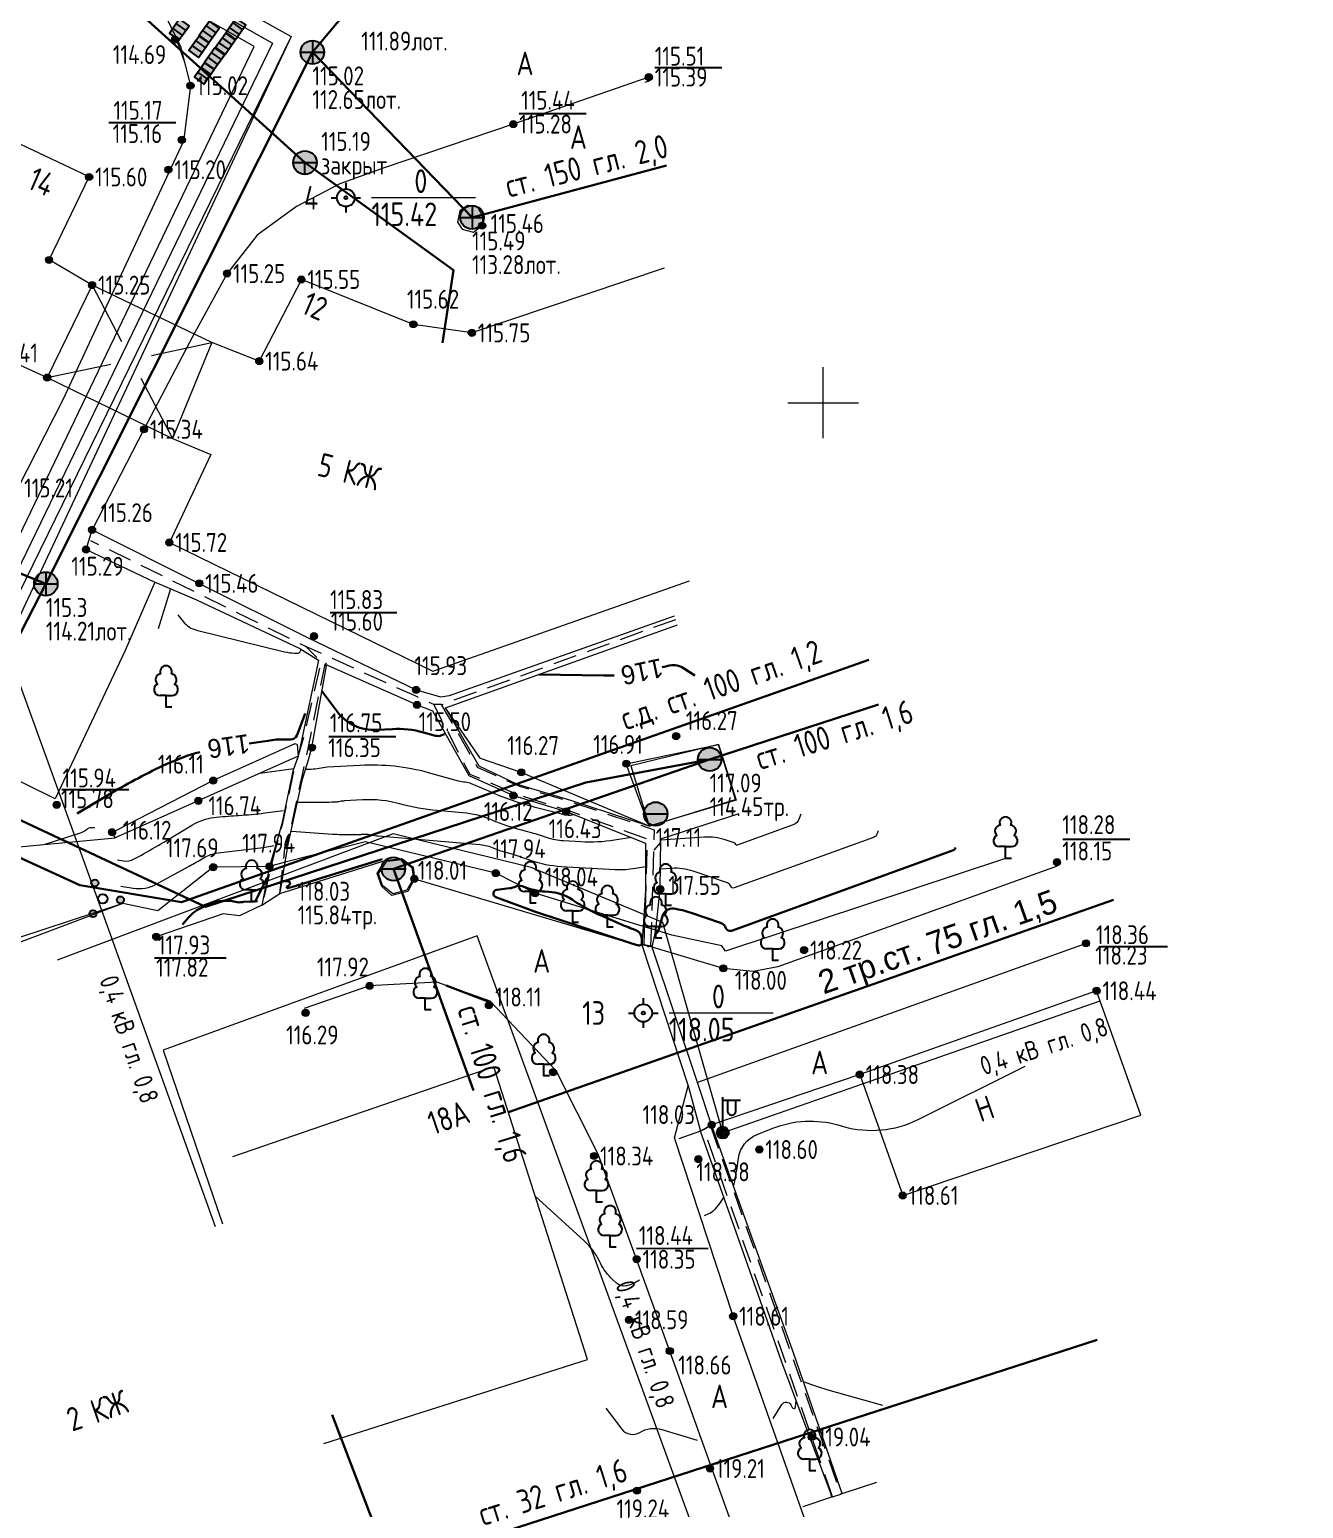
# Model space of a CAD drawing. Header units: metres. Extents: x 22515 to 24102, y 22346 to 22852.
# Drawn here: x 23916.4 to 23970.3, y 22503.2 to 22565.8 of the extents above; entities that cross this region are included whole.
import ezdxf

# ---------------------------------------------------------------- set-up
doc = ezdxf.new("R2010")
doc.units = ezdxf.units.M
for name, pattern in [('g5_01_5x1_5', [3, 1.5, -1.5]), ('g5_01x1', [2, 1, -1]), ('g5_02x1', [3, 2, -1]), ('g5_05x2', [7, 5, -2]), ('g5_366', [1.7, 0.2, -1.5])]:
    doc.linetypes.add(name, pattern=pattern)
for name, color, linetype in [('01_Геодезические пункты', 7, 'Continuous'), ('02_Сетка', 7, 'Continuous'), ('03_Здания и строения', 7, 'Continuous'), ('06_Инженерно-технические сооружения', 7, 'Continuous'), ('07_Объекты электропередачи', 7, 'Continuous'), ('10_Границы покрытий и угодий', 7, 'Continuous'), ('11_Гидрография', 7, 'Continuous'), ('12_Рельеф', 7, 'Continuous'), ('13_Растительность', 7, 'Continuous'), ('14_Ограждения', 7, 'Continuous'), ('19_Горизонтали', 7, 'Continuous'), ('30_Канализация', 7, 'Continuous'), ('31_Водопровод', 7, 'Continuous'), ('32_Теплосеть', 7, 'Continuous'), ('33_Газопровод', 7, 'Continuous'), ('37_Кабель низкого напряжения', 7, 'Continuous'), ('38_Кабели высокого напряжения', 7, 'Continuous'), ('44_Крышки колодцев', 7, 'Continuous'), ('45_Номера колодцев', 7, 'Continuous'), ('61_Отметки высоты поверхности', 7, 'Continuous')]:
    doc.layers.add(name, color=color, linetype=linetype)
doc.styles.add('LIKE11', font='bm431.shx')
doc.styles.add('LIKE32', font='peteri.shx')
doc.styles.add('LIKE36', font='pragmai.shx')
doc.styles.add('Line_GUGK', font='', dxfattribs={"height": 1})
doc.styles.get("Standard").update_dxf_attribs({"font": 'GOST2304A.ttf', "height": 2})
doc.styles.get('Line_GUGK').set_extended_font_data('Bm431', italic=True)
doc.linetypes.add('g5_084b', pattern='A,0.001,[18,GUGK_2005.shx,S=10,R=180.000005,X=0,Y=0],1,[18,GUGK_2005.shx,S=30,R=180.000005,X=0,Y=0],1', length=2.001)
doc.linetypes.add('g5_119_1', pattern='A,8,-2,[31,GUGK_2005.shx,S=0.2,R=0,X=0,Y=0],0.7,[31,GUGK_2005.shx,S=0.16,R=0,X=0,Y=0],6.6,[31,GUGK_2005.shx,S=0.16,R=180.000005,X=0,Y=0],0.7,[31,GUGK_2005.shx,S=0.2,R=180.000005,X=0,Y=0],-2', length=20)
doc.linetypes.add('g5_119_3', pattern='A,8,-2,[31,GUGK_2005.shx,S=0.2,R=0,X=0,Y=0],8,[31,GUGK_2005.shx,S=0.2,R=180.000005,X=0,Y=0],-2', length=20)
doc.linetypes.add('g5_122_g', pattern='A,2,-2,3,-0.6,["Г",Line_GUGK,S=2,R=0,X=0,Y=-1],-2.8,3,-2,8,-2,8,-2,6', length=41.4)
doc.linetypes.add('g5_122_k', pattern='A,2,-2,3,-0.6,["К",Line_GUGK,S=2,R=0,X=0,Y=-1],-3,3,-2,8,-2,8,-2,6', length=41.6)
doc.linetypes.add('g5_122_t', pattern='A,2,-2,3,-0.6,["Т",Line_GUGK,S=2,R=0,X=0,Y=-1],-2.8,3,-2,8,-2,8,-2,6', length=41.4)
doc.linetypes.add('g5_122_v', pattern='A,2,-2,3,-0.6,["В",Line_GUGK,S=2,R=0,X=0,Y=-1],-2.8,3,-2,8,-2,8,-2,6', length=41.4)
doc.linetypes.add('g5_280_1', pattern='A,0.001,[21,GUGK_2005.shx,S=2,R=180.000005,X=0,Y=0],4', length=4.001)
doc.linetypes.add('g5_474_1a', pattern='A,2,-0.5,[28,GUGK_2005.shx,S=2,R=0,X=0,Y=0],-0.5,2', length=5)

# ---------------------------------------------------------------- blocks, each defined once
blk = doc.blocks.new('g5_395_1')
h = blk.add_hatch(color=0)
h.paths.add_polyline_path([(0.3, 1.5, 1), (-0.3, 1.5, 1)])
h.paths.add_polyline_path([(-1.6, -0.75, 1), (-1, -0.75, 1)])
h.paths.add_polyline_path([(1.6, -0.75, 1), (1, -0.75, 1)])
at = {"color": 0}
for centre, radius in [((0, 1.5), 0.3), ((0, 0), 0.4), ((-1.3, -0.75), 0.3), ((1.3, -0.75), 0.3)]:
    blk.add_circle(centre, radius, dxfattribs=at)
blk = doc.blocks.new('g5_117kb')
h = blk.add_hatch(color=255)
h.paths.add_polyline_path([(0.07, 0.07), (0.92, 0.07, 0.367426), (0.07, 0.92)])
h.paths.add_polyline_path([(-0.08, 0.92, 0.367426), (-0.92, 0.07), (-0.08, 0.07)])
h.paths.add_polyline_path([(-0.08, -0.08), (-0.92, -0.08, 0.367426), (-0.08, -0.92)])
h.paths.add_polyline_path([(0.07, -0.92, 0.367426), (0.92, -0.08), (0.07, -0.08)])
at = {"color": 0, "flags": 128}
for points in [[(-1, 0), (1, 0)], [(0, 1), (0, -1)]]:
    blk.add_lwpolyline(points, dxfattribs=at)
at = {"color": 0}
blk.add_circle((0, 0), 1, dxfattribs=at)
at = {"style": 'LIKE11', "flags": 8}
for tag, p in [('Номер', (0, 1.7)), ('Отметка кольца люка', (0, -2.8)), ('Отметка земли (возле него)', (0, -4.8)), ('Верх прокладки', (0, -6.8)), ('Низ прокладки', (0, -8.8))]:
    blk.add_attdef(tag, p, '', height=1.6, dxfattribs=at)
blk = doc.blocks.new('g5_388_1')
at = {"color": 0, "flags": 128}
blk.add_lwpolyline([(0, 0.99), (0.51, 0.99, 0.798042), (0.73, 1.95, 0.636328), (0.46, 2.81, 0.533064), (0, 3.5, 0.533064), (-0.46, 2.81, 0.636328), (-0.73, 1.95, 0.798042), (-0.51, 0.99)], format="xyb", dxfattribs=at)
for points in [[(0, 0.99), (-0.51, 0.99)], [(0.5, 0), (0, 0), (0, 0.99)]]:
    blk.add_lwpolyline(points, dxfattribs=at)
at = {"style": 'LIKE11', "flags": 8}
for tag, p in [('Описание', (-14.19, 0.84)), ('Метрические данные', (1.49, 0.46))]:
    blk.add_attdef(tag, p, '', height=2, dxfattribs=at)
blk = doc.blocks.new('g5_117v')
h = blk.add_hatch(color=255)
h.paths.add_polyline_path([(-0.92, 0.07), (0.92, 0.07, 0.921954)])
h.paths.add_polyline_path([(0.92, -0.07), (-0.92, -0.07, 0.921954)])
at = {"color": 0}
blk.add_line((-1, 0), (1, 0), dxfattribs=at)
blk.add_circle((0, 0), 1, dxfattribs=at)
at = {"style": 'LIKE11', "flags": 8}
for tag, p in [('Номер', (0, 1.7)), ('Отметка кольца люка', (0, -2.8)), ('Отметка земли (возле него)', (0, -4.8)), ('Верх прокладки', (0, -6.8)), ('Низ прокладки', (0, -8.8))]:
    blk.add_attdef(tag, p, '', height=1.6, dxfattribs=at)
blk = doc.blocks.new('g5_117t')
h = blk.add_hatch(color=255)
h.paths.add_polyline_path([(-0.08, -0.08), (-0.92, -0.08, 0.367426), (-0.08, -0.92)])
h.paths.add_polyline_path([(0.07, -0.92, 0.367426), (0.92, -0.08), (0.07, -0.08)])
h.paths.add_polyline_path([(0.92, 0.07, 0.921954), (-0.92, 0.07)])
at = {"color": 0, "flags": 128}
for points in [[(-1, 0), (1, 0)], [(0, -1), (0, 0)]]:
    blk.add_lwpolyline(points, dxfattribs=at)
at = {"color": 0}
blk.add_circle((0, 0), 1, dxfattribs=at)
at = {"style": 'LIKE11', "flags": 8}
for tag, p in [('Номер', (0, 1.7)), ('Отметка кольца люка', (0, -2.8)), ('Отметка земли (возле него)', (0, -4.8)), ('Верх прокладки', (0, -6.8)), ('Низ прокладки', (0, -8.8))]:
    blk.add_attdef(tag, p, '', height=1.6, dxfattribs=at)
blk = doc.blocks.new('g5_110_1c')
h = blk.add_hatch(color=255)
edge = h.paths.add_edge_path()
edge.add_arc((0, 0), 0.425, 0, 360)
edge = h.paths.add_edge_path(flags=16)
edge.add_arc((0, 0), 0.195, 0, 360)
h = blk.add_hatch(color=0)
edge = h.paths.add_edge_path()
edge.add_arc((0, 0), 0.12, 0, 360)
at = {"color": 0}
for p, q in [((0, 0.5), (0, 3)), ((0, 2.75), (1.5, 2.75))]:
    blk.add_line(p, q, dxfattribs=at)
at = {"color": 0, "flags": 128}
blk.add_lwpolyline([(0.4, 2.75), (0.4, 1.86, 1.040016), (1.1, 1.86), (1.1, 2.75)], format="xyb", dxfattribs=at)
at = {"color": 0}
for radius in [0.5, 0.12]:
    blk.add_circle((0, 0), radius, dxfattribs=at)
blk = doc.blocks.new('g5_005_1')
h = blk.add_hatch(color=255)
edge = h.paths.add_edge_path()
edge.add_arc((0, 0), 0.675, 0, 360.0002)
edge = h.paths.add_edge_path(flags=16)
edge.add_arc((0, 0), 0.2, 0, 360.0002)
at = {"color": 0}
for p, q in [((-1.25, 0), (-0.75, 0)), ((0, 1.25), (0, 0.75)), ((0.75, 0), (1.25, 0)), ((0, -0.75), (0, -1.25))]:
    blk.add_line(p, q, dxfattribs=at)
for radius in [0.75, 0.125]:
    blk.add_circle((0, 0), radius, dxfattribs=at)
at = {"lineweight": 20, "style": 'LIKE36', "flags": 8}
for tag, p in [('Номер пункта', (-20.11, -1)), ('Отметка центра и земли', (2.18, -1))]:
    blk.add_attdef(tag, p, '', height=2, dxfattribs=at)
blk = doc.blocks.new('g5_128a')
h = blk.add_hatch(color=255)
h.paths.add_polyline_path([(-0.325, 0.425), (-0.675, 0.425), (-0.675, -0.425), (-0.325, -0.425)])
h.paths.add_polyline_path([(0.175, 0.425), (-0.175, 0.425), (-0.175, -0.425), (0.175, -0.425)])
h.paths.add_polyline_path([(0.675, 0.425), (0.325, 0.425), (0.325, -0.425), (0.675, -0.425)])
at = {"color": 0, "flags": 128}
blk.add_lwpolyline([(-0.75, -0.5), (0.75, -0.5), (0.75, 0.5), (-0.75, 0.5)], close=True, dxfattribs=at)
for points in [[(-0.25, -0.5), (-0.25, 0.5)], [(0.25, -0.5), (0.25, 0.5)]]:
    blk.add_lwpolyline(points, dxfattribs=at)
blk = doc.blocks.new('g5_012')
at = {"color": 92, "linetype": 'ByBlock', "lineweight": -2}
for p, q in [((0, -3), (0, 3)), ((-3, 0), (3, 0))]:
    blk.add_line(p, q, dxfattribs=at)
blk = doc.blocks.new('g5_330')
at = {"linetype": 'ByBlock'}
blk.add_hatch(color=0, dxfattribs=at).paths.add_polyline_path([(-0.3, 0, 1), (0.3, 0, 1)])
at = {"color": 0, "linetype": 'ByBlock', "lineweight": -2}
blk.add_circle((0, 0), 0.3, dxfattribs=at)
at = {"color": 0, "linetype": 'ByBlock', "lineweight": 15, "flags": 12}
for tag, p in [('number', (-7.62, -0.8)), ('z', (0.5, -0.8))]:
    blk.add_attdef(tag, p, '', height=1.6, dxfattribs=at)

msp = doc.modelspace()

# ---------------------------------------------------------------- linework, layer by layer
at = {"layer": '01_Геодезические пункты', "color": 7, "lineweight": 20, "ltscale": 0.5, "flags": 128}
for points in [[(23935.275, 22558.679), (23930.881, 22558.679)], [(23947.883, 22524.165), (23943.475, 22524.165)]]:
    msp.add_lwpolyline(points, dxfattribs=at)
at = {"layer": '03_Здания и строения', "color": 7, "linetype": 'Continuous', "lineweight": 20, "ltscale": 0.5, "flags": 128}
for points in [[(23919.05, 22554.982), (23917.227, 22556.046), (23918.924, 22559.559), (23903.666, 22566.778)], [(23943.271, 22555.7), (23935.128, 22552.961), (23932.653, 22553.32), (23927.909, 22555.22), (23926.125, 22551.763), (23924.118, 22552.549)], [(23919.05, 22554.982), (23917.148, 22551.066)], [(23924.118, 22552.549), (23919.05, 22554.982)], [(23924.118, 22552.549), (23922.448, 22548.486)], [(23904.011, 22549.313), (23906.223, 22548.162), (23907.212, 22549.32), (23912.256, 22547.43), (23912.807, 22548.516), (23913.337, 22548.281), (23915.321, 22551.904), (23917.148, 22551.066)], [(23917.148, 22551.066), (23922.448, 22548.486)], [(23922.448, 22548.486), (23924.079, 22547.81), (23922.32, 22544.086), (23933.475, 22538.636), (23944.34, 22542.467)], [(23953.369, 22516.442), (23963.453, 22519.842), (23961.577, 22525.107), (23951.55, 22521.56), (23953.369, 22516.442)], [(23940.024, 22509.504), (23936.057, 22521.894), (23924.992, 22518.072)], [(23928.856, 22505.942), (23940.024, 22509.504)]]:
    msp.add_lwpolyline(points, dxfattribs=at)
at = {"layer": '06_Инженерно-технические сооружения', "color": 7, "linetype": 'Continuous', "lineweight": 20, "ltscale": 500, "flags": 128}
for points, elevation in [([(23919.05, 22554.982), (23920.297, 22552.598)], 115.247), ([(23921.559, 22552.005), (23924.118, 22552.549)], 115.41), ([(23917.148, 22551.066), (23919.846, 22551.64)], 115.41), ([(23921.108, 22551.047), (23922.448, 22548.486)], 115.247)]:
    msp.add_lwpolyline(points, dxfattribs=dict(at, elevation=elevation))
for points in [[(23918.792, 22543.789), (23919.05, 22544.62), (23923.587, 22542.354), (23928.166, 22540.068), (23932.768, 22537.844), (23933.793, 22537.55), (23934.186, 22537.603), (23943.706, 22540.987)], [(23918.792, 22543.789), (23921.712, 22542.405), (23921.82, 22542.359), (23923.47, 22541.658), (23927.839, 22539.6), (23928.631, 22539.109), (23928.543, 22538.691), (23927.776, 22535.046), (23927.555, 22534.407), (23927.079, 22532.178), (23926.871, 22531.426), (23926.558, 22530.373), (23926.292, 22529.02)], [(23946.318, 22533.18), (23942.63, 22532.08), (23939.324, 22533.164), (23937.058, 22533.834), (23935.43, 22534.611), (23934.016, 22537.084), (23943.838, 22540.593)], [(23927.026, 22529.313), (23927.03, 22529.356), (23927.04, 22529.427), (23927.23, 22530.545), (23927.345, 22531.294), (23927.554, 22532.209), (23927.959, 22534.064), (23928.217, 22534.889), (23928.357, 22535.401), (23928.98, 22538.864), (23928.911, 22538.938), (23932.806, 22537.214), (23933.465, 22536.956), (23934.996, 22534.214), (23936.89, 22533.371), (23939.123, 22532.693), (23942.478, 22531.362), (23942.484, 22529.362), (23942.384, 22527.831), (23942.329, 22527.052)], [(23942.63, 22532.08), (23937.219, 22534.353), (23935.493, 22534.94), (23934.016, 22537.084)], [(23927.736, 22535.534), (23927.776, 22535.046), (23923.546, 22533.147), (23920.021, 22531.583), (23919.897, 22531.818)], [(23945.564, 22535.531), (23946.318, 22533.18), (23942.63, 22532.08), (23941.665, 22534.721), (23945.564, 22535.531)], [(23943.101, 22529.41), (23943.122, 22531.539), (23946.451, 22532.619)], [(23932.693, 22529.848), (23932.412, 22529.309), (23931.743, 22529.141), (23931.312, 22529.52), (23931.114, 22530.068), (23931.455, 22530.629), (23932.156, 22530.709), (23932.646, 22530.345), (23932.693, 22529.848)], [(23942.761, 22526.95), (23942.919, 22527.667), (23943.101, 22529.41)], [(23942.761, 22526.95), (23942.329, 22527.052), (23942.419, 22527.063), (23942.709, 22527.006), (23942.761, 22526.95)], [(23945.278, 22519.432), (23945.226, 22519.391), (23944.96, 22519.239), (23944.802, 22519.165)], [(23950.373, 22503.677), (23950.31, 22503.873), (23948.254, 22509.38), (23947.334, 22512.004), (23944.802, 22519.165)], [(23950.806, 22503.82), (23950.736, 22504.016), (23948.755, 22509.735), (23947.863, 22512.213), (23945.278, 22519.432)]]:
    msp.add_lwpolyline(points, dxfattribs=at)
at = {"layer": '06_Инженерно-технические сооружения', "color": 7, "linetype": 'g5_280_1', "lineweight": 20, "ltscale": 500, "flags": 128}
msp.add_lwpolyline([(23927.736, 22535.534), (23927.635, 22535.56), (23924.177, 22534.007), (23920.093, 22531.904), (23919.897, 22531.818)], dxfattribs=at)
at = {"layer": '06_Инженерно-технические сооружения', "color": 7, "linetype": 'g5_01x1', "lineweight": 20, "ltscale": 500, "flags": 128}
for points in [[(23942.329, 22527.052), (23944.286, 22521.086), (23944.802, 22519.165)], [(23945.278, 22519.432), (23944.677, 22521.226), (23942.761, 22526.95)]]:
    msp.add_lwpolyline(points, dxfattribs=at)
at = {"layer": '10_Границы покрытий и угодий', "color": 7, "linetype": 'g5_01_5x1_5', "lineweight": 20, "ltscale": 500, "flags": 128}
for points in [[(23921.943, 22566.807), (23922.797, 22565.087), (23923.214, 22563.423), (23922.921, 22561.065)], [(23926.237, 22528.736), (23926.997, 22529.221)], [(23935.903, 22524.663), (23933.642, 22525.469), (23930.799, 22525.32)], [(23951.55, 22521.56), (23945.278, 22519.432), (23944.802, 22519.165), (23943.888, 22518.841)]]:
    msp.add_lwpolyline(points, dxfattribs=at)
at = {"layer": '10_Границы покрытий и угодий', "color": 7, "linetype": 'Continuous', "lineweight": 20, "ltscale": 500, "flags": 128}
for points in [[(23942.62, 22563.787), (23936.883, 22561.798), (23931.415, 22559.941), (23929.538, 22559.27), (23927.702, 22558.311), (23926.04, 22557.1), (23924.763, 22555.469), (23923.313, 22552.824), (23921.246, 22548.875), (23919.05, 22544.62)], [(23896.294, 22549.973), (23904.04, 22546.235), (23908.903, 22543.934), (23909.943, 22543.657), (23911.04, 22543.604), (23911.655, 22543.638), (23912.663, 22543.832), (23913.175, 22544.016), (23914.071, 22544.496), (23914.518, 22544.814), (23915.04, 22545.332), (23915.356, 22545.676), (23915.922, 22546.395), (23917.819, 22550.144), (23919.793, 22554.356), (23922.921, 22561.065)], [(23921.712, 22542.405), (23920.443, 22539.519), (23917.479, 22533.237), (23912.813, 22535.536), (23912.818, 22535.597), (23911.028, 22536.503), (23910.942, 22536.442), (23909.374, 22537.238), (23893.57, 22545.08)], [(23926.997, 22529.221), (23931.455, 22530.629)], [(23959.909, 22530.384), (23948.086, 22526.123), (23947.039, 22525.927), (23945.776, 22526.057), (23942.761, 22526.95)], [(23932.693, 22529.848), (23942.224, 22527.007), (23942.329, 22527.052)], [(23926.292, 22529.02), (23926.237, 22528.736), (23925.291, 22528.279), (23924.596, 22528.36), (23921.766, 22527.393)], [(23961.13, 22527.114), (23944.677, 22521.226)], [(23930.799, 22525.32), (23928.028, 22524.361)], [(23925.975, 22469.759), (23932.115, 22471.354), (23940.958, 22474.903), (23947.457, 22477.604), (23950.983, 22479.572), (23952.635, 22481.386), (23952.696, 22484.017), (23949.227, 22493.928), (23948.077, 22497.108), (23943.509, 22509.856), (23942.103, 22513.743), (23940.473, 22518.191), (23938.697, 22521.712), (23935.903, 22524.663)], [(23924.421, 22465.344), (23937.082, 22469.927), (23942.005, 22471.921), (23953.91, 22476.727), (23954.424, 22477.071), (23955.587, 22478.21), (23956.277, 22479.279), (23956.589, 22481.22), (23956.354, 22483.264), (23951.975, 22494.938), (23946.191, 22511.33), (23943.704, 22518.887), (23944.286, 22521.086)]]:
    msp.add_lwpolyline(points, dxfattribs=at)
at = {"layer": '10_Границы покрытий и угодий', "color": 7, "linetype": 'g5_366', "lineweight": 20, "ltscale": 500, "flags": 128}
msp.add_lwpolyline([(23875.352, 22526.46), (23880.39, 22526.096), (23884.424, 22520.838), (23894.113, 22523.897), (23901.912, 22528.108), (23902.238, 22528.284), (23905.921, 22530.273), (23920.021, 22531.583)], dxfattribs=at)
at = {"layer": '10_Границы покрытий и угодий', "color": 7, "linetype": 'g5_05x2', "lineweight": 20, "ltscale": 500, "flags": 128}
msp.add_lwpolyline([(23949.154, 22503.272), (23950.373, 22503.677), (23950.398, 22503.685), (23950.751, 22503.802), (23950.806, 22503.82), (23952.278, 22504.309)], dxfattribs=at)
at = {"layer": '11_Гидрография', "color": 92, "linetype": 'g5_02x1', "lineweight": 20, "ltscale": 0.5, "flags": 128}
for points in [[(23942.419, 22527.063), (23942.512, 22529.584), (23942.552, 22531.521), (23939.366, 22532.676), (23937.042, 22533.422), (23935.059, 22534.267), (23934.862, 22534.618), (23933.519, 22537.223), (23932.723, 22537.589), (23929.227, 22539.171), (23928.098, 22539.682), (23923.538, 22541.926), (23918.992, 22544.158)], [(23942.709, 22527.006), (23942.79, 22529.593), (23942.862, 22531.911), (23939.268, 22533.113), (23937.161, 22533.752), (23935.37, 22534.563), (23933.845, 22537.223), (23943.758, 22540.83)], [(23926.336, 22529.05), (23926.853, 22531.244), (23927.127, 22532.204), (23927.599, 22534.429), (23928.049, 22535.99), (23928.722, 22538.881), (23928.645, 22539.143), (23928.098, 22539.682)], [(23926.997, 22529.221), (23927.243, 22531.393), (23927.481, 22532.081), (23927.965, 22534.316), (23928.314, 22535.919), (23928.911, 22538.938), (23929.227, 22539.171)], [(23933.845, 22537.223), (23933.519, 22537.223)], [(23950.398, 22503.685), (23950.346, 22503.849), (23944.96, 22519.239)], [(23945.226, 22519.391), (23950.697, 22503.944), (23950.751, 22503.802)]]:
    msp.add_lwpolyline(points, dxfattribs=at)
at = {"layer": '12_Рельеф', "color": 7, "linetype": 'g5_084b', "lineweight": 20, "ltscale": 500, "flags": 128}
msp.add_lwpolyline([(23920.349, 22528.801), (23893.585, 22519.99), (23885.34, 22517.483), (23879.611, 22515.731), (23875.352, 22526.46)], dxfattribs=at)
at = {"layer": '14_Ограждения', "color": 7, "linetype": 'g5_474_1a', "lineweight": 20, "ltscale": 0.5, "flags": 128}
for points in [[(23942.384, 22527.831), (23937.804, 22529.237), (23936.142, 22530.084), (23930.619, 22531.415), (23927.23, 22530.545)], [(23927.23, 22530.545), (23926.558, 22530.373)], [(23957.72, 22530.714), (23945.867, 22526.777), (23945.704, 22527.005), (23943.598, 22527.459), (23942.919, 22527.667)], [(23926.558, 22530.373), (23924.176, 22530.337), (23921.836, 22528.487), (23920.349, 22528.801), (23893.023, 22518.505), (23878.197, 22513.595), (23873.299, 22521.022)], [(23942.919, 22527.667), (23942.384, 22527.831)]]:
    msp.add_lwpolyline(points, dxfattribs=at)
at = {"layer": '19_Горизонтали', "color": 32, "linetype": 'Continuous', "lineweight": 20, "ltscale": 0.5, "flags": 128}
for points, elevation in [([(23922.957, 22564.447), (23922.732, 22565.081, 0.028994), (23922.68, 22565.204), (23922.68, 22565.204, 0.027835), (23922.615, 22565.321), (23922.522, 22565.467)], 115), ([(23922.686, 22541.019), (23922.908, 22540.738, 0.167008), (23923.476, 22540.373), (23927.199, 22539.46, 0.051695), (23927.617, 22539.402), (23927.751, 22539.398, 0.314685), (23927.858, 22539.467), (23927.881, 22539.525, 0.032853), (23927.89, 22539.552), (23927.894, 22539.566)], 115.5), ([(23939.47, 22532.555), (23939.381, 22532.541, -0.054294), (23939.201, 22532.531), (23939.108, 22532.536, -0.072687), (23939.023, 22532.554), (23939.023, 22532.554, 0.022983), (23938.938, 22532.58), (23937.808, 22532.873, -0.038208), (23935.91, 22533.523), (23935.117, 22533.865, 0.080758), (23934.845, 22533.933), (23934.845, 22533.933, -0.04645), (23934.567, 22533.983), (23933.286, 22534.337, 0.081767), (23930.4, 22534.646), (23929.008, 22534.568, 0.039258), (23928.666, 22534.521), (23928.666, 22534.521, -0.043369), (23928.324, 22534.478), (23928.086, 22534.468)], 116.5), ([(23941.88, 22531.599), (23941.17, 22531.484, -0.054292), (23939.742, 22531.408), (23939.006, 22531.449, -0.072684), (23938.325, 22531.587), (23938.325, 22531.587, 0.022978), (23937.656, 22531.794), (23937.23, 22531.905, -0.038207), (23935.991, 22532.329), (23935.991, 22532.329, 0.080758), (23934.733, 22532.644), (23933.662, 22532.734, -0.04645), (23932.081, 22533.017), (23932.081, 22533.017, 0.081767), (23930.499, 22533.187), (23929.736, 22533.144, 0.039257), (23929.548, 22533.118), (23929.548, 22533.118, -0.043369), (23929.361, 22533.094), (23929.202, 22533.088, -0.009349), (23928.696, 22533.077), (23927.768, 22533.075)], 117), ([(23920.131, 22530.644), (23920.374, 22530.606, 0.166359), (23920.831, 22530.686), (23921.108, 22530.839, 0.009317), (23922.081, 22531.399), (23923.3, 22532.131, -0.105733), (23924.201, 22532.44), (23924.201, 22532.44, -0.015687), (23925.17, 22532.525), (23925.245, 22532.53, 0.019511), (23926.363, 22532.637), (23927.15, 22532.744)], 117), ([(23949.06, 22532.587), (23948.99, 22532.394, -0.221576), (23948.726, 22532.132), (23946.36, 22531.275, -0.412631), (23946.298, 22531.303), (23946.298, 22531.303, 0.225495), (23946.237, 22531.364), (23945.856, 22531.494, 0.100378), (23944.98, 22531.609), (23943.121, 22531.48)], 117), ([(23919.164, 22532.009), (23919.035, 22532.01, 0.18311), (23918.81, 22531.926), (23918.808, 22531.924, -0.103051), (23918.586, 22531.799), (23917.044, 22531.306)], 116.5), ([(23942.481, 22530.349), (23942.055, 22530.279, -0.054292), (23941.197, 22530.234), (23938.904, 22530.361, -0.072683), (23937.628, 22530.62), (23937.328, 22530.728, 0.022979), (23936.682, 22530.928), (23936.651, 22530.936, -0.038209), (23936.071, 22531.135), (23936.071, 22531.135, 0.080759), (23935.483, 22531.282), (23931.155, 22531.648, -0.04645), (23930.877, 22531.697), (23930.877, 22531.697, 0.081768), (23930.598, 22531.727), (23930.463, 22531.72, 0.03925), (23930.43, 22531.715), (23930.43, 22531.715, -0.043366), (23930.397, 22531.711), (23930.369, 22531.71, -0.009345), (23930.28, 22531.708), (23929.963, 22531.707, -0.01692), (23929.241, 22531.73), (23927.496, 22531.843)], 117.5), ([(23952.333, 22531.879), (23952.289, 22531.759, -0.221575), (23952.125, 22531.596), (23946.237, 22529.463, -0.412632), (23946.093, 22529.53), (23946.093, 22529.53, 0.225495), (23945.948, 22529.672), (23944.501, 22530.169, 0.100377), (23943.581, 22530.289), (23943.109, 22530.257)], 117.5), ([(23920.262, 22529.536), (23920.79, 22529.453, 0.166358), (23921.786, 22529.628), (23923.161, 22530.386, 0.009316), (23923.755, 22530.728), (23923.755, 22530.728, -0.105732), (23924.389, 22530.945), (23926.287, 22531.173, 0.022742), (23926.597, 22531.225), (23926.75, 22531.257)], 117.5), ([(23946.202, 22516.894), (23946.205, 22516.864, 0.852019), (23946.215, 22516.863), (23946.258, 22517.058, 0.019452), (23946.341, 22517.51), (23946.413, 22518.015, -0.268864), (23947.204, 22519.021), (23947.871, 22519.287, -0.165237), (23950.628, 22519.428), (23950.861, 22519.362, 0.18669), (23954.017, 22519.656), (23958.553, 22521.915)], 118.5), ([(23942.232, 22512.861), (23942.055, 22512.757, -0.090688), (23941.675, 22512.617), (23941.649, 22512.612, -0.233977), (23941.248, 22512.731), (23941.092, 22512.876, -0.091791), (23940.569, 22513.58), (23940.527, 22513.665, 0.093954), (23939.889, 22514.515), (23937.813, 22516.411)], 118.5), ([(23944.975, 22515.6), (23945.13, 22515.662, 0.104089), (23945.403, 22515.844), (23945.437, 22515.879, 0.046707), (23945.686, 22516.187), (23945.796, 22516.352)], 118.5), ([(23949.16, 22508.567), (23949.503, 22508.44, 0.020019), (23950.2, 22508.215), (23952.514, 22507.568)], 119), ([(23940.799, 22507.442), (23941.479, 22506.55, 0.385704), (23942.235, 22506.41), (23942.235, 22506.41, -0.214546), (23943.174, 22506.533), (23944.661, 22506.085)], 119), ([(23947.882, 22507.005), (23948.257, 22507.595, -0.588153), (23948.638, 22507.572), (23948.688, 22507.469, 0.765139), (23948.831, 22507.496), (23948.854, 22507.774)], 119)]:
    msp.add_lwpolyline(points, format="xyb", dxfattribs=dict(at, elevation=elevation))
for points, elevation in [([(23942.631, 22563.62), (23942.457, 22563.555)], 115.5), ([(23922.373, 22542.124), (23921.842, 22540.428)], 115.5), ([(23926.153, 22534.317), (23927.595, 22534.522)], 116.5), ([(23943.093, 22531.37), (23942.835, 22531.062)], 117)]:
    msp.add_lwpolyline(points, dxfattribs=dict(at, elevation=elevation))
at = {"layer": '19_Горизонтали', "color": 32, "linetype": 'Continuous', "lineweight": 30, "ltscale": 0.5, "flags": 128}
for points, elevation in [([(23943.182, 22538.805, 0.000605), (23943.496, 22538.877), (23943.496, 22538.877, -0.206531), (23944.09, 22538.769), (23944.569, 22538.449)], 116), ([(23937.957, 22538.492), (23940.717, 22538.449, 0.015627), (23941.154, 22538.456, 0.015627)], 116), ([(23933.968, 22535.975), (23933.845, 22535.922, -0.169889), (23933.593, 22535.905), (23933.078, 22536.048, 0.081767), (23931.765, 22536.188), (23931.104, 22536.151, -0.250672), (23929.418, 22536.934), (23928.784, 22537.776)], 116), ([(23928.072, 22536.848), (23927.861, 22536.285, -0.006542), (23927.717, 22535.918), (23927.717, 22535.918, -0.314684), (23927.447, 22535.742), (23927.289, 22535.748, 0.044401), (23926.583, 22535.709), (23925.697, 22535.581)], 116), ([(23923.61, 22535.212, 0.041769), (23922.186, 22534.696), (23922.186, 22534.696, 0.026832), (23919.861, 22533.471), (23918.421, 22532.61)], 116), ([(23955.606, 22531.171), (23955.589, 22531.124, -0.22158), (23955.524, 22531.06), (23946.115, 22527.651, -0.412632), (23945.887, 22527.757), (23945.887, 22527.757, 0.225496), (23945.659, 22527.98), (23944.41, 22528.409, 0.048615), (23943.675, 22528.584), (23943.675, 22528.584, 0.377128), (23943.199, 22528.269), (23943.047, 22527.709, -0.126726), (23942.973, 22527.579), (23942.919, 22527.523)], 118), ([(23931.327, 22530.671), (23931.315, 22530.672, 0.091091), (23931.291, 22530.669), (23927.954, 22529.636, -0.003423), (23927.339, 22529.45), (23927.339, 22529.45, -0.875857), (23927.304, 22529.527), (23927.393, 22529.582, 0.723974), (23927.356, 22529.74), (23927.097, 22529.761)], 118)]:
    msp.add_lwpolyline(points, format="xyb", dxfattribs=dict(at, elevation=elevation))
for points in [[(23926.465, 22529.902), (23925.969, 22528.902, -0.069405), (23925.933, 22528.886), (23925.933, 22528.886, -0.021086), (23925.882, 22528.889), (23925.459, 22528.871)], [(23937.593, 22528.528), (23936.144, 22529.07, -0.788766), (23936.183, 22529.386), (23936.72, 22529.446, 0.083866), (23936.991, 22529.524), (23936.991, 22529.524, -0.200725), (23937.254, 22529.537), (23937.479, 22529.456, 0.072683), (23938.22, 22529.306), (23938.38, 22529.297, -0.13331), (23939.373, 22528.967), (23939.444, 22528.92, 0.042372), (23940.54, 22528.32), (23941.358, 22527.959, 0.016766), (23941.993, 22527.703), (23942.067, 22527.676, -0.311054), (23942.319, 22527.322), (23942.322, 22527.113, -0.303674), (23942.273, 22527.037), (23942.273, 22527.037, -0.177938), (23942.171, 22527.031), (23942.131, 22527.044, -0.002083), (23941.947, 22527.101), (23937.823, 22528.452, -0.013849), (23937.783, 22528.469), (23937.593, 22528.528)], [(23925.459, 22528.871, -0.008011), (23925.267, 22528.851), (23925.051, 22528.892, 0.147414), (23924.08, 22528.789), (23923.74, 22528.647, 0.114523), (23923.13, 22528.205), (23922.876, 22527.914)]]:
    msp.add_lwpolyline(points, format="xyb", dxfattribs=at)
at = {"layer": '19_Горизонтали', "color": 32, "linetype": 'Continuous', "lineweight": 30, "ltscale": 0.5, "elevation": 118, "flags": 128}
for points in [[(23942.558, 22526.971), (23942.598, 22526.989)], [(23934.038, 22525.328), (23935.891, 22524.625)]]:
    msp.add_lwpolyline(points, dxfattribs=at)
at = {"layer": '30_Канализация', "color": 12, "linetype": 'g5_122_k', "lineweight": 30, "ltscale": 500, "flags": 128}
for points in [[(23830.878, 22510.156), (23877.741, 22518.891), (23910.504, 22529.538), (23917.091, 22542.333), (23928.377, 22564.838), (23930.443, 22567.312), (23943.94, 22594.447)], [(23928.377, 22564.838), (23935.135, 22557.85), (23943.364, 22560.043)], [(23894.875, 22551.851), (23902.573, 22548.249), (23917.091, 22542.333)]]:
    msp.add_lwpolyline(points, dxfattribs=at)
at = {"layer": '30_Канализация', "color": 7, "linetype": 'Continuous', "lineweight": 20, "ltscale": 500, "flags": 128}
msp.add_lwpolyline([(23935.563, 22557.498), (23935.611, 22557.861), (23935.385, 22558.283), (23934.946, 22558.356), (23934.62, 22558.124), (23934.515, 22557.651), (23934.715, 22557.344), (23935.19, 22557.224), (23935.563, 22557.498)], dxfattribs=at)
at = {"layer": '31_Водопровод', "color": 94, "linetype": 'g5_122_v', "lineweight": 30, "ltscale": 500, "flags": 128}
for points in [[(23886.1, 22546.323), (23923.849, 22528.657), (23939.946, 22533.928), (23945.195, 22534.903)], [(23935.198, 22520.881), (23931.806, 22530.266), (23945.195, 22534.903), (23952.346, 22537.229)], [(23929.217, 22507.16), (23931.695, 22500.65), (23961.605, 22510.333)]]:
    msp.add_lwpolyline(points, dxfattribs=at)
at = {"layer": '31_Водопровод', "color": 7, "linetype": 'Continuous', "lineweight": 20, "ltscale": 500, "flags": 128}
for points in [[(23941.853, 22534.627), (23942.63, 22532.08), (23946.284, 22533.203), (23945.564, 22535.531), (23941.853, 22534.627)], [(23931.341, 22529.57), (23931.171, 22530.077), (23931.531, 22530.59), (23932.142, 22530.658), (23932.589, 22530.33), (23932.65, 22529.863), (23932.38, 22529.369), (23931.78, 22529.215), (23931.341, 22529.57)]]:
    msp.add_lwpolyline(points, dxfattribs=at)
at = {"layer": '32_Теплосеть', "color": 5, "linetype": 'g5_122_t', "lineweight": 30, "ltscale": 500, "flags": 128}
for points in [[(23891.416, 22589.926), (23898.651, 22586.774), (23928.061, 22560.167), (23934.352, 22555.608), (23933.891, 22552.536)], [(23936.674, 22519.966), (23962.299, 22528.952)]]:
    msp.add_lwpolyline(points, dxfattribs=at)
at = {"layer": '33_Газопровод', "color": 132, "linetype": 'g5_122_g', "lineweight": 30, "ltscale": 500, "flags": 128}
msp.add_lwpolyline([(23884.476, 22545.174), (23918.53, 22529.585), (23922.829, 22528.853), (23951.929, 22539.114)], dxfattribs=at)
at = {"layer": '37_Кабель низкого напряжения', "color": 1, "linetype": 'g5_119_3', "lineweight": 20, "ltscale": 500, "flags": 128}
for points in [[(23885.713, 22588.715), (23927.478, 22565.509), (23915.4, 22539.712), (23919.746, 22527.705)], [(23927.478, 22565.509), (23911.221, 22532.283), (23886.014, 22543.911), (23879.188, 22530.871), (23840.997, 22519.718), (23860.63, 22462.068), (23863.598, 22462.989), (23866.197, 22455.666), (23862.32, 22454.119), (23885.385, 22387.754)], [(23961.71, 22524.674), (23945.751, 22519.1), (23943.214, 22527.993), (23937.636, 22530.321), (23931.797, 22531.751), (23917.569, 22526.409)], [(23919.746, 22527.705), (23924.255, 22515.122)], [(23970.334, 22429.055), (23951.086, 22484.282), (23935.352, 22527.434), (23922.054, 22522.598), (23924.569, 22515.24)]]:
    msp.add_lwpolyline(points, dxfattribs=at)
at = {"layer": '38_Кабели высокого напряжения', "color": 1, "linetype": 'g5_119_1', "lineweight": 20, "ltscale": 500, "flags": 128}
for points in [[(23883.541, 22390.566), (23860.872, 22454.812), (23865.101, 22456.392), (23863.108, 22461.884), (23859.73, 22460.936), (23839.643, 22520.425), (23878.261, 22531.909), (23885.478, 22545.511), (23910.872, 22533.774), (23925.91, 22565.087), (23884.643, 22588.6)], [(23885.411, 22588.557), (23926.688, 22565.221), (23911.121, 22533.051), (23885.762, 22544.721), (23878.697, 22531.358), (23840.297, 22520.196), (23860.188, 22461.47), (23863.439, 22462.442), (23865.666, 22456.068), (23861.596, 22454.583), (23883.814, 22390.737)]]:
    msp.add_lwpolyline(points, dxfattribs=at)
at = {"layer": '61_Отметки высоты поверхности'}
for p, q in [((23921.688, 22526.499), (23924.724, 22526.498)), ((23942.1, 22514.204), (23945.136, 22514.202))]:
    msp.add_line(p, q, dxfattribs=at)
at = {"layer": '61_Отметки высоты поверхности', "flags": 128}
for points in [[(23942.879, 22564.187), (23945.712, 22564.187)], [(23919.758, 22561.866), (23922.591, 22561.866)], [(23937.132, 22562.252), (23939.965, 22562.252)], [(23929.123, 22541.127), (23931.955, 22541.127)], [(23929.075, 22535.872), (23931.908, 22535.872)], [(23917.77, 22533.627), (23920.603, 22533.627)], [(23960.149, 22531.523), (23962.982, 22531.523)], [(23961.75, 22526.978), (23964.583, 22526.978)]]:
    msp.add_lwpolyline(points, dxfattribs=at)

# ---------------------------------------------------------------- block references
at = {"layer": '01_Геодезические пункты', "color": 7, "linetype": 'Continuous', "lineweight": 20, "xscale": 0.5, "yscale": 0.5, "zscale": 0.5}
for p in [(23929.792, 22558.679, 115.415), (23942.386, 22524.165, 118.047)]:
    msp.add_blockref('g5_005_1', p, dxfattribs=at)
at = {"layer": '02_Сетка', "color": 92, "linetype": 'Continuous', "lineweight": 15, "ltscale": 0.5, "xscale": 0.5, "yscale": 0.5}
msp.add_blockref('g5_012', (23950, 22550), dxfattribs=at)
at = {"layer": '07_Объекты электропередачи', "color": 7, "linetype": 'Continuous', "lineweight": 20, "xscale": 0.5, "yscale": 0.5, "zscale": 0.5}
msp.add_blockref('g5_110_1c', (23945.751, 22519.1, 118.405), dxfattribs=at)
at = {"layer": '13_Растительность', "color": 92, "linetype": 'Continuous', "lineweight": 20, "xscale": 0.5, "yscale": 0.5, "zscale": 0.5}
for p in [(23922.18, 22537.116, 115.837), (23957.72, 22530.714, 118.323), (23925.805, 22528.882, 117.968), (23937.606, 22528.82, 118.062), (23943.333, 22528.722), (23939.396, 22527.995, 118.057), (23940.866, 22527.807, 118.053), (23942.92, 22527.334, 118.058), (23947.863, 22526.394, 118.281), (23933.156, 22524.305, 118.088), (23938.169, 22521.512, 118.196), (23940.403, 22516.157, 118.345), (23940.982, 22514.255, 118.395), (23949.434, 22504.778, 119.079)]:
    msp.add_blockref('g5_388_1', p, dxfattribs=at)
at = {"layer": '13_Растительность', "color": 92, "linetype": 'Continuous', "lineweight": 20, "ltscale": 0.5, "xscale": 0.5, "yscale": 0.5, "rotation": 26.56505088990245}
msp.add_blockref('g5_395_1', (23919.5, 22529), dxfattribs=at)
at = {"layer": '44_Крышки колодцев', "color": 7, "linetype": 'Continuous', "lineweight": 20, "xscale": 0.5, "yscale": 0.5, "zscale": 0.5, "rotation": 234.5222496057716}
for p in [(23922.741, 22565.798), (23924.007, 22565.704), (23925.141, 22565.833), (23923.568, 22565.072), (23924.692, 22565.199), (23924.234, 22564.571), (23923.8, 22563.942)]:
    msp.add_blockref('g5_128a', p, dxfattribs=at)
at = {"layer": '44_Крышки колодцев', "color": 7, "linetype": 'Continuous', "lineweight": 20, "xscale": 0.5, "yscale": 0.5, "zscale": 0.5}
for name, p in [('g5_117kb', (23928.377, 22564.838, 115.025)), ('g5_117t', (23928.061, 22560.167, 115.193)), ('g5_117kb', (23935.135, 22557.85, 115.491)), ('g5_117kb', (23917.091, 22542.333, 115.303)), ('g5_117v', (23945.195, 22534.903, 117.092)), ('g5_117v', (23942.909, 22532.595, 117.114)), ('g5_117v', (23931.806, 22530.266, 118.03))]:
    msp.add_blockref(name, p, dxfattribs=at)
at = {"layer": '61_Отметки высоты поверхности', "color": 7, "linetype": 'Continuous', "lineweight": 20, "xscale": 0.5, "yscale": 0.5, "zscale": 0.5}
for p in [(23922.563, 22565.371, 115.009), (23923.214, 22563.423, 115.024), (23942.62, 22563.787, 115.387), (23936.883, 22561.798, 115.277), (23922.847, 22561.128, 115.163), (23922.281, 22559.866, 115.201), (23918.924, 22559.559, 115.6), (23935.563, 22557.498, 115.477), (23917.227, 22556.046, 115.522), (23924.763, 22555.469, 115.246), (23919.05, 22554.982, 115.247), (23927.909, 22555.22, 115.547), (23932.653, 22553.32, 115.623), (23935.128, 22552.961, 115.748), (23926.125, 22551.763, 115.645), (23917.148, 22551.066, 115.41), (23921.246, 22548.875, 115.344), (23919.05, 22544.62, 115.314), (23922.32, 22544.086, 115.715), (23918.792, 22543.789, 115.294), (23923.587, 22542.354, 115.464), (23928.442, 22540.121, 115.83), (23932.768, 22537.844, 115.688), (23932.806, 22537.214, 115.67), (23943.776, 22535.887, 116.27), (23928.357, 22535.401, 116.203), (23941.665, 22534.721, 116.33), (23924.177, 22534.007, 116.108), (23937.219, 22534.353, 116.274), (23936.89, 22533.371, 116.384), (23917.55, 22532.977, 115.936), (23923.546, 22533.147, 116.741), (23939.123, 22532.693, 116.428), (23919.897, 22531.818, 116.245), (23924.176, 22530.337, 117.692), (23926.558, 22530.373, 117.937), (23959.903, 22530.553, 118.277), (23932.693, 22529.848, 117.888), (23936.142, 22530.084, 117.94), (23937.804, 22529.237, 118.042), (23943.101, 22529.41, 117.846), (23921.766, 22527.393, 117.817), (23961.13, 22527.114, 118.23), (23949.194, 22526.827, 118.222), (23945.776, 22526.057, 118.048), (23930.799, 22525.32, 117.921), (23961.577, 22525.107, 118.437), (23928.087, 22524.17, 116.294), (23928.09, 22524.172, 118.041), (23935.849, 22524.496, 118.113), (23938.569, 22521.658, 118.251), (23951.55, 22521.56, 118.383), (23945.278, 22519.432, 118.351), (23947.299, 22518.388, 118.597), (23940.303, 22518.111, 118.345), (23944.718, 22517.982, 118.377), (23953.369, 22516.442, 118.608), (23942.103, 22513.743, 118.354), (23941.781, 22511.179, 118.587), (23946.191, 22511.33, 118.611), (23943.509, 22509.856, 118.59), (23949.521, 22506.218, 119.036), (23945.211, 22504.882, 119.212), (23942.114, 22503.946, 119.239)]:
    msp.add_blockref('g5_330', p, dxfattribs=at)

# ---------------------------------------------------------------- texts
at = {"layer": '01_Геодезические пункты', "color": 7, "linetype": 'Continuous', "lineweight": 20, "ltscale": 0.5}
for s, p in [('0', (23932.691, 22558.879)), ('4', (23928.019, 22558.179)), ('115.42', (23930.874, 22557.479)), ('0', (23945.292, 22524.365)), ('13', (23939.797, 22523.665)), ('118.05', (23943.461, 22522.965))]:
    msp.add_text(s, height=1, dxfattribs=at).set_placement(p)
at = {"layer": '03_Здания и строения', "color": 7, "linetype": 'Continuous', "lineweight": 15}
for s, rotation, p in [('14', 336.45657, (23916.249, 22559.097)), ('12', 336.65125, (23927.844, 22553.819)), ('5 КЖ', 345.60107, (23928.528, 22546.928)), ('18А', 18.9465, (23933.482, 22518.986)), ('Н', 19.11994, (23956.662, 22519.532)), ('2 КЖ', 19.11994, (23918.201, 22506.437))]:
    msp.add_text(s, height=1, rotation=rotation, dxfattribs=at).set_placement(p)
at = {"layer": '10_Границы покрытий и угодий', "color": 7, "linetype": 'Continuous', "lineweight": 15}
for p in [(23937.017, 22563.867), (23939.275, 22560.746), (23937.721, 22525.873), (23949.49, 22521.573), (23945.251, 22507.438)]:
    msp.add_text('А', height=1, dxfattribs=at).set_placement(p)
at = {"layer": '19_Горизонтали', "color": 32, "linetype": 'Continuous', "lineweight": 15, "style": 'LIKE36'}
for rotation, p in [(192.03174, (23943.123, 22539.191)), (188.22691, (23925.656, 22535.979))]:
    msp.add_text('116', height=0.8, rotation=rotation, dxfattribs=at).set_placement(p)
at = {"layer": '30_Канализация', "color": 12, "linetype": 'Continuous', "lineweight": 15}
msp.add_text('ст. 150 гл. 2,0', height=1, rotation=14.32952, dxfattribs=at).set_placement((23936.698, 22558.673))
at = {"layer": '31_Водопровод', "color": 94, "linetype": 'Continuous', "lineweight": 15}
for s, rotation, p in [('ст. 100 гл. 1,6', 17.41626, (23947.333, 22534.44)), ('ст. 100 гл. 1,6', 287.17481, (23934.501, 22524.317)), ('ст. 32 гл. 1,6', 17.41626, (23935.603, 22502.441))]:
    msp.add_text(s, height=1, rotation=rotation, dxfattribs=at).set_placement(p)
at = {"layer": '32_Теплосеть', "color": 5, "linetype": 'Continuous', "lineweight": 15, "style": 'LIKE32'}
msp.add_text('2 тр.ст. 75 гл. 1,5', height=1, rotation=19.48265, dxfattribs=at).set_placement((23950.017, 22524.948))
at = {"layer": '33_Газопровод', "color": 132, "linetype": 'Continuous', "lineweight": 15}
msp.add_text('с.д. ст. 100 гл. 1,2', height=1, rotation=19.2727, dxfattribs=at).set_placement((23941.644, 22536.118))
at = {"layer": '37_Кабель низкого напряжения', "color": 1, "linetype": 'Continuous', "lineweight": 15}
for rotation, p in [(288.62874, (23919.345, 22525.584)), (18.06441, (23956.803, 22521.514)), (288.62874, (23941.195, 22512.675))]:
    msp.add_text('0,4 кВ гл. 0,8', height=0.8, rotation=rotation, dxfattribs=at).set_placement(p)
at = {"layer": '45_Номера колодцев', "color": 7, "linetype": 'Continuous', "lineweight": 15, "ltscale": 0.5}
for s, p in [('111.89лот.', (23930.443, 22564.912)), ('115.02', (23928.377, 22563.438)), ('112.65лот.', (23928.377, 22562.438)), ('115.19', (23928.749, 22560.663)), ('закрыт', (23928.749, 22559.663)), ('115.49', (23935.135, 22556.45)), ('113.28лот.', (23935.135, 22555.45)), ('115.3', (23917.091, 22540.933)), ('114.21лот.', (23917.091, 22539.933)), ('117.09', (23945.195, 22533.503)), ('114.45тр.', (23945.195, 22532.503)), ('117.11', (23942.909, 22531.195)), ('118.03', (23927.755, 22528.917)), ('115.84тр.', (23927.755, 22527.917))]:
    msp.add_text(s, height=0.8, dxfattribs=at).set_placement(p)
at = {"layer": '61_Отметки высоты поверхности', "color": 7, "linetype": 'Continuous', "lineweight": 15, "ltscale": 0.5}
for s, p in [('114.69', (23919.927, 22564.341)), ('115.51', (23942.87, 22564.273)), ('115.39', (23942.87, 22563.387)), ('115.02', (23923.464, 22563.023)), ('115.44', (23937.214, 22562.405)), ('115.17', (23919.952, 22561.978)), ('115.16', (23919.921, 22560.996)), ('115.28', (23937.133, 22561.398)), ('115.60', (23919.174, 22559.159)), ('115.20', (23922.531, 22559.466)), ('115.46', (23935.922, 22557.188)), ('115.25', (23925.013, 22555.069)), ('115.55', (23928.159, 22554.82)), ('115.25', (23919.3, 22554.582)), ('115.62', (23932.377, 22553.984)), ('115.75', (23935.378, 22552.561)), ('115.41', (23914.645, 22551.71)), ('115.64', (23926.375, 22551.363)), ('115.34', (23921.496, 22548.475)), ('115.21', (23916.172, 22545.995)), ('115.26', (23919.408, 22544.949)), ('115.72', (23922.57, 22543.686)), ('115.29', (23918.17, 22542.678)), ('115.46', (23923.837, 22541.954)), ('115.83', (23929.123, 22541.27)), ('115.60', (23929.153, 22540.35)), ('115.93', (23932.695, 22538.471)), ('116.75', (23929.116, 22536.05)), ('115.50', (23932.877, 22536.098)), ('116.27', (23944.189, 22536.145)), ('116.35', (23929.048, 22534.999)), ('116.27', (23936.626, 22535.09)), ('116.91', (23940.266, 22535.134)), ('116.11', (23921.831, 22534.301)), ('115.94', (23917.8, 22533.718)), ('115.78', (23917.729, 22532.837)), ('116.74', (23923.971, 22532.543)), ('116.12', (23935.634, 22532.298)), ('116.12', (23920.343, 22531.504)), ('116.43', (23938.381, 22531.568)), ('118.28', (23960.125, 22531.741)), ('117.94', (23925.402, 22530.953)), ('117.69', (23922.176, 22530.758)), ('117.94', (23936.008, 22530.72)), ('118.15', (23960.125, 22530.625)), ('118.01', (23932.837, 22529.805)), ('118.04', (23938.221, 22529.522)), ('117.55', (23943.446, 22529.168)), ('118.36', (23961.55, 22527.081)), ('117.93', (23921.838, 22526.645)), ('118.22', (23949.444, 22526.427)), ('118.23', (23961.519, 22526.214)), ('117.82', (23921.76, 22525.702)), ('117.92', (23928.568, 22525.714)), ('118.00', (23946.26, 22525.147)), ('118.44', (23961.827, 22524.707)), ('118.11', (23936.111, 22524.443)), ('116.29', (23927.265, 22522.837)), ('118.38', (23951.8, 22521.16)), ('118.03', (23942.357, 22519.465)), ('118.34', (23940.553, 22517.711)), ('118.60', (23947.549, 22517.988)), ('118.38', (23944.629, 22517.043)), ('118.61', (23953.619, 22516.042)), ('118.44', (23942.195, 22514.346)), ('118.35', (23942.353, 22513.343)), ('118.61', (23946.441, 22510.93)), ('118.59', (23942.031, 22510.779)), ('118.66', (23943.865, 22508.863)), ('119.04', (23949.771, 22505.818)), ('119.21', (23945.461, 22504.482)), ('119.24', (23941.251, 22502.775))]:
    msp.add_text(s, height=0.8, dxfattribs=at).set_placement(p)

doc.saveas('drawing.dxf')
